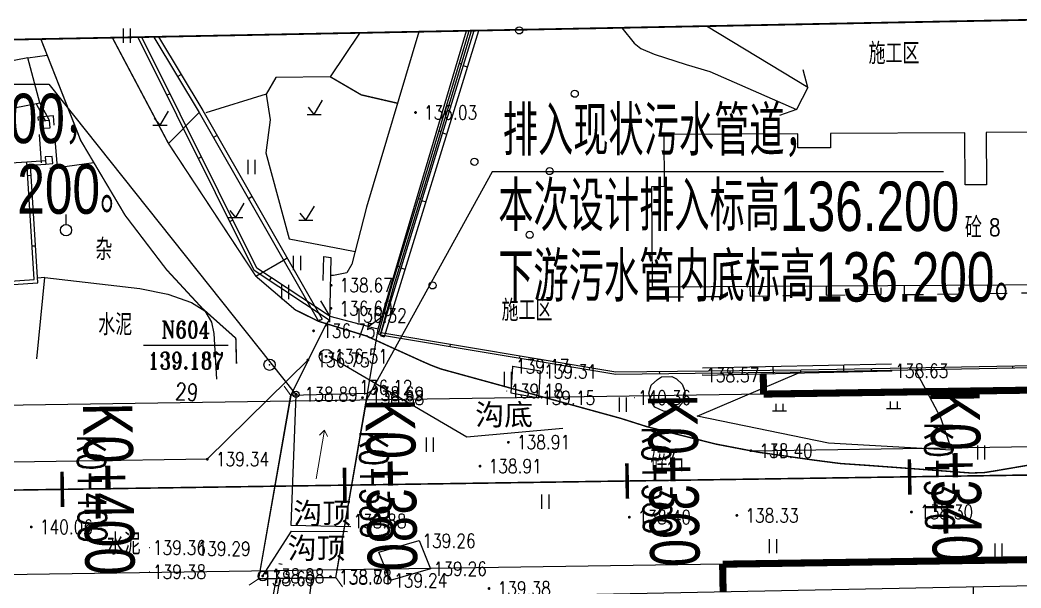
# Model space of a CAD drawing. Extents: x 529262 to 576451, y 2694391 to 2717535.
# Drawn here: x 564452.3 to 564523.2, y 2710007.3 to 2710047.5 of the extents above; entities that cross this region are included whole.
import ezdxf
from ezdxf.enums import TextEntityAlignment as Align
from ezdxf.xclip import XClip

# ---------------------------------------------------------------- set-up
doc = ezdxf.new("R2010")
doc.units = 0
doc.header["$XCLIPFRAME"] = 0
for name, pattern in [('ACAD_ISO12W100', [22, 12, -3, 0.5, -3, 0.5, -3]), ('X2', [10, 8, -2]), ('X5', [3, 2, -1])]:
    doc.linetypes.add(name, pattern=pattern)
doc.layers.add('ASSIST', color=7, linetype='Continuous', plot=False)
for name, color, linetype in [('DLSS', 4, 'Continuous'), ('DMTZ', 8, 'Continuous'), ('GCD', 8, 'Continuous'), ('GPSCOMMON', 7, 'Continuous'), ('JMD', 8, 'Continuous'), ('KZD', 8, 'Continuous'), ('PP-COM', 7, 'Continuous'), ('RD-中线', 40, 'Continuous'), ('RD-红线', 7, 'Continuous'), ('ZBTZ', 8, 'Continuous'), ('ZJ', 7, 'Continuous'), ('桩号标注', 7, 'Continuous'), ('污水管径标注_W10-', 202, 'Continuous'), ('纵断_分栏文字', 7, 'Continuous'), ('道路中线', 90, 'Continuous')]:
    doc.layers.add(name, color=color, linetype=linetype)
for name, color, linetype, lineweight in [('SXSS', 5, 'Continuous', 0), ('SZ-ZH-DIM', 7, 'Continuous', 0), ('控制界线1', 30, 'ACAD_ISO12W100', 35)]:
    doc.layers.add(name, color=color, linetype=linetype, lineweight=lineweight)
doc.styles.add('HZ', font='rs.shx', dxfattribs={"width": 0.8, "bigfont": 'hztxt.shx'})
doc.styles.add('romant', font='romant.shx', dxfattribs={"width": 0.8})
doc.styles.add('SEMDI', font='smsim.shx', dxfattribs={"width": 0.75, "bigfont": 'smfs.shx'})
doc.styles.add('SMEDI', font='smsim.shx', dxfattribs={"width": 0.75, "height": 3.5, "bigfont": 'smfs.shx'})
doc.styles.add('宋体', font='', dxfattribs={"width": 0.75})
doc.styles.get('宋体').set_extended_font_data('SimSun')
doc.linetypes.add('10421', pattern='A,2,[150,AAA.SHX,S=0.5,R=0,X=0,Y=0.5],1e-11', length=2)
doc.linetypes.add('10422', pattern='A,0.75,[150,AAA.SHX,S=0.5,R=0,X=0,Y=0.5],1.5,[177,AAA.SHX,S=1,R=0,X=0,Y=0.4],0.75', length=3)
doc.linetypes.add('1161', pattern='A,0,[149,AAA.SHX,S=0.15,R=0,X=0,Y=0],-1.6', length=1.6)

# ---------------------------------------------------------------- blocks, each defined once
blk = doc.blocks.new('A$C19FD0107')
at = {"layer": 'RD-中线', "color": 8, "linetype": 'Continuous'}
blk.add_lwpolyline([(-6145.953, 15629.525), (-6583.681, 15623.036, -0.057862), (-6611.221, 15625.821), (-6627.546, 15629.409, 0.058625), (-6655.452, 15632.188), (-7132.057, 15623.673)], format="xyb", dxfattribs=at)
at = {"layer": 'RD-红线', "color": 8, "linetype": 'Continuous', "flags": 128}
for points in [[(-6280.01, 15633.539), (-6588.425, 15628.967)], [(-6279.846, 15621.54), (-6589.703, 15616.946)]]:
    blk.add_lwpolyline(points, dxfattribs=at)
blk = doc.blocks.new('GC200')
at = {"linetype": 'Continuous', "const_width": 0.2, "flags": 128}
blk.add_lwpolyline([(-0.1, 0, 1), (0.1, 0, 1)], format="xyb", close=True, dxfattribs=at)
blk = doc.blocks.new('gc123')
at = {"color": 8}
for p, q in [((0, 0), (1.2, 2)), ((-1, 0), (1, 0)), ((0, 0), (-0.8, 1))]:
    blk.add_line(p, q, dxfattribs=at)
blk = doc.blocks.new('gc170')
at = {"color": 8, "linetype": 'Continuous'}
blk.add_circle((0, 0), 0.5, dxfattribs=at)
blk = doc.blocks.new('gc121')
at = {"color": 8}
for p, q in [((-0.5, -1), (-0.5, 1)), ((0.5, -1), (0.5, 1))]:
    blk.add_line(p, q, dxfattribs=at)
blk = doc.blocks.new('gc119')
at = {"color": 8}
for p, q in [((-1, 0), (1, 0)), ((-0.5, 1), (-0.5, 0)), ((0.5, 1), (0.5, 0))]:
    blk.add_line(p, q, dxfattribs=at)
blk = doc.blocks.new('gc125')
at = {"color": 8}
blk.add_line((0, 0.8), (0, 2.2), dxfattribs=at)
blk.add_circle((0, 0), 0.8, dxfattribs=at)
blk = doc.blocks.new('gc086')
at = {"color": 8}
for p, q in [((0, 0), (7, 0)), ((7, 0), (6.18, 0.57)), ((7, 0), (6.18, -0.57))]:
    blk.add_line(p, q, dxfattribs=at)
blk = doc.blocks.new('gc117')
at = {"color": 8}
blk.add_circle((0, 0), 0.8, dxfattribs=at)
blk.add_point((0, 0), dxfattribs=at)

msp = doc.modelspace()

# ---------------------------------------------------------------- linework, layer by layer
at = {"color": 8, "linetype": 'Continuous', "flags": 128}
for points in [[(564474.19, 2710023.672), (564483.938, 2710017.946), (564490.72, 2710018.581)], [(564471.822, 2710020.936), (564471.46, 2710011.696), (564475.722, 2710011.606)], [(564469.477, 2710008.126), (564471.518, 2710011.281), (564475.481, 2710011.26)]]:
    msp.add_lwpolyline(points, dxfattribs=at)
at = {"color": 8, "linetype": 'Continuous'}
msp.add_circle((564473.968, 2710023.662), 0.486, dxfattribs=at)
at = {"linetype": 'Continuous'}
for centre, radius in [((564471.84, 2710020.97), 0.223), ((564469.491, 2710008.101), 0.34)]:
    msp.add_circle(centre, radius, dxfattribs=at)
at = {"layer": 'ASSIST', "linetype": 'Continuous', "flags": 128}
msp.add_lwpolyline([(564471.468, 2710020.891), (564469.177, 2710007.906), (564474.668, 2710007.99), (564476.896, 2710021.035)], close=True, dxfattribs=at)
at = {"layer": 'ASSIST', "color": 8, "linetype": 'Continuous', "flags": 128}
msp.add_lwpolyline([(564471.468, 2710020.891), (564469.177, 2710007.906), (564474.668, 2710007.99), (564476.896, 2710021.035)], close=True, dxfattribs=at)
at = {"layer": 'DLSS', "linetype": 'Continuous'}
for p, q in [((564508.077, 2710042.704), (564507.749, 2710043.941)), ((564508.077, 2710042.704), (564507.284, 2710041.137)), ((564507.284, 2710041.137), (564506.08, 2710040.702)), ((564474.246, 2710026.484), (564473.601, 2710027.59)), ((564476.942, 2710025.769), (564474.246, 2710026.484)), ((564476.942, 2710025.769), (564477.988, 2710026.506))]:
    msp.add_line(p, q, dxfattribs=at)
at = {"layer": 'DLSS', "color": 8, "linetype": 'Continuous', "const_width": 0.1, "flags": 128}
for points in [[(564476.825, 2710025.097), (564473.427, 2710026.139), (564471.785, 2710026.948), (564468.999, 2710029.326), (564462.804, 2710038.737), (564458.842, 2710046.209)], [(564467.577, 2710024.936), (564465.209, 2710027.049), (564462.67, 2710029.796), (564459.741, 2710033.639), (564456.593, 2710038.942), (564453.777, 2710046.11)]]:
    msp.add_lwpolyline(points, dxfattribs=at)
at = {"layer": 'DLSS', "color": 8, "linetype": 'X2', "const_width": 0.1, "elevation": 139.096, "flags": 128}
msp.add_lwpolyline([(564467.577, 2710024.936), (564467.625, 2710023.145)], dxfattribs=at)
at = {"layer": 'DLSS', "linetype": 'X2', "const_width": 0.1, "elevation": 139.065, "flags": 128}
msp.add_lwpolyline([(564476.825, 2710025.097), (564480.687, 2710023.339), (564481.408, 2710023.023), (564482.088, 2710022.765), (564494.834, 2710019.263), (564496.675, 2710018.679), (564501.536, 2710017.449), (564504.582, 2710016.864), (564508.49, 2710016.311), (564510.398, 2710016.065), (564512.175, 2710015.946), (564519.632, 2710015.396), (564520.584, 2710015.428), (564521.329, 2710015.546), (564525.105, 2710016.191), (564530.472, 2710017.065), (564531.33, 2710017.159), (564532.553, 2710017.22), (564550.347, 2710017.111), (564575.297, 2710016.133), (564576.502, 2710016.19), (564577.424, 2710016.367), (564585.281, 2710018.762), (564587.045, 2710019.061), (564588.148, 2710019.028), (564588.97, 2710018.903), (564589.632, 2710018.78), (564595.77, 2710016.929), (564596.916, 2710016.73), (564597.967, 2710016.675), (564614.998, 2710015.203)], dxfattribs=at)
at = {"layer": 'DLSS', "linetype": 'Continuous'}
msp.add_point((564473.536, 2710026.208, 139.904), dxfattribs=at)
msp.add_point((564473.536, 2710026.208, 139.904), dxfattribs=at)
at = {"layer": 'DMTZ', "linetype": '10422', "flags": 128}
for points, elevation in [([(564494.907, 2710046.913), (564495.77, 2710045.835), (564495.77, 2710045.835), (564495.77, 2710045.835), (564496.257, 2710045.459), (564497.195, 2710045.058), (564499.473, 2710044.313), (564501.14, 2710043.822), (564507.284, 2710041.137)], 137.558), ([(564480.524, 2710046.632), (564476.83, 2710034.221)], -0.055), ([(564476.942, 2710025.769), (564477.65, 2710025.598), (564483.917, 2710046.699)], 137.698), ([(564476.83, 2710034.221), (564475.8, 2710030.186), (564475.437, 2710029.562), (564474.503, 2710029.384), (564474.279, 2710029.389), (564474.279, 2710029.389)], -0.055), ([(564453.483, 2710023.47), (564454.05, 2710029.229)], 138.889), ([(564472.083, 2710002.568), (564472.816, 2710006.73), (564472.957, 2710007.832)], 139.722)]:
    msp.add_lwpolyline(points, dxfattribs=dict(at, elevation=elevation))
for points in [[(564508.077, 2710042.704), (564508.077, 2710042.704), (564508.077, 2710042.704), (564500.903, 2710047.03)], [(564476.326, 2710046.55), (564474.264, 2710043.452), (564470.407, 2710043.401), (564469.721, 2710042.215), (564470.009, 2710040.392), (564469.694, 2710038.069), (564471.346, 2710031.984), (564475.188, 2710031.237), (564476.026, 2710031.074)], [(564473.768, 2710029.023), (564473.798, 2710030.719), (564474.307, 2710030.663), (564474.206, 2710026.07)], [(564470.688, 2710007.902), (564470.627, 2710007.532), (564470.483, 2710006.665), (564469.998, 2710004.001), (564469.737, 2710002.568)]]:
    msp.add_lwpolyline(points, dxfattribs=at)
at = {"layer": 'DMTZ', "linetype": '10421', "flags": 128}
for points in [[(564474.206, 2710026.25), (564473.942, 2710025.905), (564471.475, 2710020.906)], [(564476.911, 2710021.028), (564477.657, 2710025.595)]]:
    msp.add_lwpolyline(points, dxfattribs=at)
at = {"layer": 'DMTZ', "linetype": '10422', "elevation": 139.536, "flags": 128}
msp.add_lwpolyline([(564499.364, 2710020.787), (564499.188, 2710020.341), (564498.941, 2710020.071), (564498.624, 2710019.918), (564498.306, 2710019.741), (564497.859, 2710019.764), (564497.247, 2710020.059), (564496.988, 2710020.459), (564496.823, 2710021.059), (564496.988, 2710021.612), (564497.423, 2710022.024), (564497.706, 2710022.2), (564498.437, 2710022.227), (564498.777, 2710022.071), (564499.188, 2710021.682), (564499.377, 2710021.224)], close=True, dxfattribs=at)
at = {"layer": 'GPSCOMMON', "const_width": 0.5}
for points in [[(564504.946, 2710020.983), (564504.914, 2710022.427)], [(564552.937, 2710021.695), (564504.946, 2710020.983)], [(564553.166, 2710009.697), (564502.04, 2710008.939)], [(564502.04, 2710008.939), (564502.079, 2710006.968)]]:
    msp.add_lwpolyline(points, dxfattribs=at)
at = {"layer": 'JMD', "linetype": 'Continuous'}
for p, q in [((564483.545, 2710044.35), (564483.402, 2710044.394)), ((564483.675, 2710044.251, 139.065), (564483.962, 2710044.163, 139.065)), ((564463.441, 2710043.467), (564463.699, 2710043.622)), ((564462.919, 2710042.256, 138.85), (564462.695, 2710042.144, 138.85)), ((564453.971, 2710041.106, 138.376), (564453.752, 2710040.986, 138.376)), ((564465.975, 2710039.157), (564466.236, 2710039.306)), ((564482.109, 2710039.561), (564481.965, 2710039.604)), ((564482.204, 2710039.472, 139.065), (564482.49, 2710039.384, 139.065)), ((564465.149, 2710037.781, 138.85), (564464.925, 2710037.669, 138.85)), ((564453.078, 2710036.454, 138.17), (564452.829, 2710036.439, 138.17)), ((564468.459, 2710034.818), (564468.719, 2710034.967)), ((564480.659, 2710034.776), (564480.516, 2710034.82)), ((564480.733, 2710034.694, 139.065), (564481.019, 2710034.605, 139.065)), ((564467.379, 2710033.305, 138.85), (564467.155, 2710033.194, 138.85)), ((564453.389, 2710031.464, 138.17), (564453.14, 2710031.449, 138.17)), ((564470.943, 2710030.478), (564471.203, 2710030.627)), ((564479.192, 2710029.996), (564479.048, 2710030.04)), ((564479.261, 2710029.915, 139.065), (564479.548, 2710029.827, 139.065)), ((564470.076, 2710029.243, 138.85), (564469.938, 2710029.035, 138.85)), ((564473.427, 2710026.139), (564473.687, 2710026.288)), ((564477.818, 2710025.189), (564477.673, 2710025.229)), ((564477.79, 2710025.136), (564478.077, 2710025.048)), ((564477.818, 2710025.189), (564477.842, 2710025.337)), ((564482.749, 2710024.365), (564482.774, 2710024.513)), ((564487.681, 2710023.541), (564487.706, 2710023.689)), ((564492.613, 2710022.717), (564492.637, 2710022.865)), ((564505.635, 2710022.443), (564505.624, 2710022.943)), ((564505.635, 2710022.443), (564505.624, 2710022.943)), ((564510.634, 2710022.555), (564510.622, 2710023.054)), ((564510.634, 2710022.555), (564510.622, 2710023.054)), ((564517.584, 2710022.738), (564517.581, 2710022.888)), ((564522.583, 2710022.83), (564522.581, 2710022.98)), ((564497.587, 2710022.441), (564497.585, 2710022.591)), ((564502.586, 2710022.498), (564502.585, 2710022.647)), ((564507.586, 2710022.554), (564507.584, 2710022.704)), ((564512.585, 2710022.646), (564512.582, 2710022.796)), ((564470.858, 2710008.926, 139.644), (564470.612, 2710008.967, 139.644)), ((564519.77, 2710007.319), (564519.78, 2710006.819))]:
    msp.add_line(p, q, dxfattribs=at)
at = {"layer": 'JMD', "linetype": 'Continuous', "flags": 128}
for points, elevation in [([(564474.178, 2710026.229), (564468.879, 2710029.736), (564460.652, 2710046.244)], 138.85), ([(564474.246, 2710026.484), (564469.073, 2710029.907), (564460.929, 2710046.25)], 138.85), ([(564484.431, 2710046.709), (564477.79, 2710025.136)], 139.065), ([(564484.747, 2710046.715), (564478.077, 2710025.048)], 139.065), ([(564454.112, 2710040.332), (564453.438, 2710041.557)], 138.376), ([(564454.385, 2710040.355), (564453.696, 2710041.607)], 138.376), ([(564446.166, 2710028.605), (564453.287, 2710029.088), (564452.768, 2710037.422), (564454.094, 2710037.517)], 138.17), ([(564446.183, 2710028.356), (564453.552, 2710028.855), (564453.033, 2710037.19), (564454.113, 2710037.268)], 138.17), ([(564469.483, 2710002.568), (564470.229, 2710006.662), (564470.421, 2710007.82)], 139.644)]:
    msp.add_lwpolyline(points, dxfattribs=dict(at, elevation=elevation))
for points in [[(564461.766, 2710046.266), (564464.97, 2710040.914), (564473.427, 2710026.139)], [(564462.112, 2710046.273), (564465.229, 2710041.066), (564473.687, 2710026.288)], [(564477.818, 2710025.189), (564494.476, 2710022.406), (564507.599, 2710022.554), (564526.515, 2710022.902), (564550.689, 2710023.221), (564570.622, 2710023.486), (564589.666, 2710023.71), (564601.201, 2710023.875)], [(564477.842, 2710025.337), (564494.487, 2710022.556), (564507.596, 2710022.704), (564526.512, 2710023.052), (564550.687, 2710023.371), (564570.62, 2710023.636), (564589.664, 2710023.86), (564601.154, 2710024.024)], [(564500.625, 2710022.832), (564514.01, 2710023.13)], [(564500.625, 2710022.832), (564514.01, 2710023.13)], [(564500.636, 2710022.332), (564514.021, 2710022.63)], [(564500.636, 2710022.332), (564514.021, 2710022.63)], [(564476.902, 2710021.002), (564474.642, 2710008.005), (564469.201, 2710007.913), (564471.461, 2710020.91)], [(564476.902, 2710021.002), (564474.642, 2710008.005), (564469.201, 2710007.913), (564471.461, 2710020.91)], [(564829.709, 2710013.472), (564472.921, 2710006.389)]]:
    msp.add_lwpolyline(points, dxfattribs=at)
at = {"layer": 'JMD', "linetype": 'Continuous'}
for points in [[(564477.673, 2710025.229), (564478.653, 2710028.751), (564481.106, 2710036.742), (564484.094, 2710046.702)], [(564477.818, 2710025.189), (564478.797, 2710028.709), (564481.25, 2710036.698), (564484.252, 2710046.705)]]:
    msp.add_lwpolyline(points, dxfattribs=at)
at = {"layer": 'JMD', "linetype": 'Continuous', "flags": 128}
for points in [[(564452.861, 2710044.793), (564446.525, 2710043.571), (564447.147, 2710040.344), (564453.696, 2710041.607)], [(564454.385, 2710040.353), (564453.876, 2710040.314), (564453.916, 2710039.805), (564454.424, 2710039.845)], [(564497.889, 2710039.36), (564497.909, 2710035.684), (564497.006, 2710035.668), (564497.059, 2710028.575), (564542.937, 2710028.843), (564542.902, 2710035.95), (564542.004, 2710035.956), (564541.976, 2710039.63), (564532.511, 2710039.571), (564532.517, 2710038.571), (564530.194, 2710038.561), (564530.188, 2710039.561), (564520.707, 2710039.501), (564520.732, 2710035.801), (564519.21, 2710035.794), (564519.185, 2710039.494), (564509.672, 2710039.43), (564509.678, 2710038.43), (564507.365, 2710038.423), (564507.359, 2710039.423)], [(564454.582, 2710037.814), (564454.074, 2710037.774), (564454.113, 2710037.266), (564454.622, 2710037.305)], [(564452.769, 2710037.398), (564445.588, 2710036.951), (564446.165, 2710028.605), (564453.287, 2710029.088)], [(564489.019, 2710020.719), (564489.139, 2710022.597), (564487.165, 2710022.949), (564487.045, 2710021.071)], [(564480.553, 2710010.628), (564481.35, 2710008.609), (564478.494, 2710007.781), (564477.696, 2710009.8)]]:
    msp.add_lwpolyline(points, close=True, dxfattribs=at)
at = {"layer": 'JMD', "linetype": 'X5', "elevation": 138.285, "flags": 128}
msp.add_lwpolyline([(564454.944, 2710037.029), (564454.661, 2710040.677), (564453.554, 2710040.591), (564453.837, 2710036.943)], close=True, dxfattribs=at)
at = {"layer": 'JMD', "linetype": 'X5', "flags": 128}
for points in [[(564497.987, 2710028.58), (564497.993, 2710027.864), (564502.351, 2710027.903), (564502.345, 2710028.606)], [(564503.979, 2710028.615), (564503.985, 2710027.926), (564507.888, 2710027.975), (564507.882, 2710028.638)]]:
    msp.add_lwpolyline(points, dxfattribs=at)
for points, elevation in [([(564509.363, 2710028.647), (564509.369, 2710028), (564513.272, 2710028.049), (564513.267, 2710028.67)], -526.407), ([(564514.897, 2710028.679), (564514.903, 2710028.03), (564518.806, 2710028.079), (564518.8, 2710028.702)], -526.425), ([(564520.792, 2710028.714), (564520.797, 2710028.114), (564524.7, 2710028.163), (564524.695, 2710028.736)], -526.437)]:
    msp.add_lwpolyline(points, dxfattribs=dict(at, elevation=elevation))
at = {"layer": 'KZD', "linetype": 'Continuous'}
msp.add_line((564461.038, 2710024.441), (564467.038, 2710024.441), dxfattribs=at)
at = {"layer": 'SXSS', "color": 8, "linetype": 'Continuous'}
for p, q in [((564471.468, 2710020.891), (564471.009, 2710021.546)), ((564476.896, 2710021.035), (564477.549, 2710021.497)), ((564471.468, 2710020.891), (564476.896, 2710021.035)), ((564469.177, 2710007.906), (564474.668, 2710007.99)), ((564474.668, 2710007.99), (564475.13, 2710007.337)), ((564469.177, 2710007.906), (564468.522, 2710007.447))]:
    msp.add_line(p, q, dxfattribs=at)
at = {"layer": 'SXSS', "color": 8, "linetype": 'X5'}
for p, q in [((564471.468, 2710020.891), (564469.177, 2710007.906)), ((564474.668, 2710007.99), (564476.896, 2710021.035))]:
    msp.add_line(p, q, dxfattribs=at)
at = {"layer": 'SZ-ZH-DIM', "color": 0, "const_width": 0.25, "elevation": 140}
for points in [[(564515.3, 2710013.869), (564515.263, 2710016.369)], [(564475.304, 2710013.276), (564475.267, 2710015.776)], [(564495.302, 2710013.573), (564495.265, 2710016.072)], [(564455.306, 2710012.98), (564455.269, 2710015.48)]]:
    msp.add_lwpolyline(points, dxfattribs=at)
at = {"layer": 'ZBTZ', "linetype": '1161', "flags": 128}
for points, elevation in [([(564452.861, 2710044.793), (564454.217, 2710044.99)], 138.239), ([(564454.944, 2710037.029), (564457.515, 2710037.388)], 138.285), ([(564454.05, 2710029.229), (564453.53, 2710029.197)], 138.868), ([(564454.05, 2710029.229), (564460.774, 2710028.453), (564462.773, 2710028.06), (564464.43, 2710027.464), (564465.393, 2710026.885), (564465.864, 2710026.069), (564466.016, 2710025.272), (564466.218, 2710022.037)], 138.889)]:
    msp.add_lwpolyline(points, dxfattribs=dict(at, elevation=elevation))
at = {"layer": 'ZBTZ', "linetype": 'Continuous', "const_width": 0.1, "flags": 128}
msp.add_lwpolyline([(564474.264, 2710043.452), (564476.456, 2710042.172), (564478.448, 2710041.712), (564479.02, 2710041.58)], dxfattribs=at)
at = {"layer": 'ZBTZ', "linetype": '1161', "flags": 128}
for points in [[(564469.721, 2710042.215), (564465.45, 2710040.911)], [(564464.97, 2710040.914), (564462.804, 2710038.737)], [(564468.999, 2710029.326), (564470.943, 2710030.478)]]:
    msp.add_lwpolyline(points, dxfattribs=at)
at = {"layer": 'ZBTZ', "linetype": '1161'}
msp.add_lwpolyline([(564515.684, 2710022.703), (564516.275, 2710021.591), (564517.48, 2710019.322), (564518.246, 2710017.018), (564509.538, 2710017.515), (564500.233, 2710019.427), (564507.599, 2710022.554)], dxfattribs=at)
at = {"layer": '控制界线1', "color": 252, "linetype": 'Continuous', "flags": 128}
for points in [[(564755.82, 2710052.009), (564381.075, 2710044.69), (564375.334, 2709980.803), (564584.871, 2709984.176), (564781.181, 2709987.275)], [(564755.82, 2710052.009), (564381.075, 2710044.69), (564375.334, 2709980.803), (564584.871, 2709984.176), (564781.181, 2709987.275)], [(564755.82, 2710052.009), (564381.075, 2710044.69), (564375.334, 2709980.803), (564584.871, 2709984.176), (564781.181, 2709987.275)], [(564696.282, 2710050.846), (564381.075, 2710044.69), (564375.334, 2709980.803), (564584.871, 2709984.176), (564701.191, 2709986.012)], [(564696.282, 2710050.846), (564381.075, 2710044.69), (564375.334, 2709980.803), (564584.871, 2709984.176), (564701.191, 2709986.012)], [(564696.282, 2710050.846), (564381.075, 2710044.69), (564375.334, 2709980.803), (564584.871, 2709984.176), (564701.191, 2709986.012)]]:
    msp.add_lwpolyline(points, dxfattribs=at)
at = {"layer": '桩号标注', "const_width": 0.25}
for points in [[(564515.3, 2710013.869), (564515.263, 2710016.369)], [(564475.304, 2710013.276), (564475.267, 2710015.776)], [(564495.302, 2710013.573), (564495.265, 2710016.072)], [(564455.306, 2710012.98), (564455.269, 2710015.48)]]:
    msp.add_lwpolyline(points, dxfattribs=at)
at = {"layer": '污水管径标注_W10-'}
for points in [[(564394.949, 2710030.674), (564405.894, 2710015.514), (564427.194, 2710015.83), (564435.581, 2710015.955), (564447.192, 2710016.127), (564465.578, 2710016.399), (564472.709, 2710023.406)], [(564504.036, 2710016.969), (564524.034, 2710017.266), (564544.031, 2710017.562), (564564.029, 2710017.859), (564584.027, 2710018.155), (564604.025, 2710018.452), (564624.023, 2710018.748), (564644.02, 2710019.044), (564664.018, 2710019.341), (564684.016, 2710019.637), (564704.014, 2710019.934), (564724.012, 2710020.23), (564744.009, 2710020.527), (564764.007, 2710020.854), (564784.004, 2710021.181), (564804.002, 2710021.45), (564824, 2710021.718)]]:
    msp.add_lwpolyline(points, dxfattribs=at)
at = {"layer": '纵断_分栏文字', "color": 3}
for points in [[(564422.4, 2710042.931), (564454.343, 2710042.931), (564471.797, 2710020.97)], [(564517.67, 2710036.712), (564485.726, 2710036.712), (564476.826, 2710020.566)]]:
    msp.add_lwpolyline(points, dxfattribs=at)
at = {"layer": '道路中线'}
msp.add_lwpolyline([(564377.047, 2710013.07), (564855.244, 2710020.159)], dxfattribs=at)

# ---------------------------------------------------------------- block references
at = {"layer": 'GCD', "linetype": 'Continuous'}
ref = msp.add_blockref('GC200', (564480.299, 2710040.923, 136.03), dxfattribs=dict(at, xscale=0.5, yscale=0.5, zscale=0.5))
ref.add_attrib('height', '136.03', dxfattribs={"linetype": 'Continuous', "height": 1, "style": 'HZ', "width": 0.8}).set_placement((564480.899, 2710040.923, 136.03), align=Align.MIDDLE_LEFT)
ref = msp.add_blockref('GC200', (564474.325, 2710028.69, 138.666), dxfattribs=dict(at, xscale=0.5, yscale=0.5, zscale=0.5))
ref.add_attrib('height', '138.67', dxfattribs={"linetype": 'Continuous', "height": 1, "style": 'HZ', "width": 0.8}).set_placement((564474.925, 2710028.69, 138.666), align=Align.MIDDLE_LEFT)
ref = msp.add_blockref('GC200', (564474.31, 2710027.056, 136.601), dxfattribs=dict(at, xscale=0.5, yscale=0.5, zscale=0.5))
ref.add_attrib('height', '136.60', dxfattribs={"linetype": 'Continuous', "height": 1, "style": 'HZ', "width": 0.8}).set_placement((564474.91, 2710027.056, 136.601), align=Align.MIDDLE_LEFT)
ref = msp.add_blockref('GC200', (564475.308, 2710026.556, 136.318), dxfattribs=dict(at, xscale=0.5, yscale=0.5, zscale=0.5))
ref.add_attrib('height', '136.32', dxfattribs={"linetype": 'Continuous', "height": 1, "style": 'HZ', "width": 0.8}).set_placement((564475.908, 2710026.556, 136.318), align=Align.MIDDLE_LEFT)
ref = msp.add_blockref('GC200', (564473.081, 2710025.461, 136.752), dxfattribs=dict(at, xscale=0.5, yscale=0.5, zscale=0.5))
ref.add_attrib('height', '136.75', dxfattribs={"linetype": 'Continuous', "height": 1, "style": 'HZ', "width": 0.8}).set_placement((564473.681, 2710025.461, 136.752), align=Align.MIDDLE_LEFT)
ref = msp.add_blockref('GC200', (564472.678, 2710023.397, 136.75), dxfattribs=dict(at, xscale=0.5, yscale=0.5, zscale=0.5))
ref.add_attrib('height', '136.75', dxfattribs={"linetype": 'Continuous', "height": 1, "style": 'HZ', "width": 0.8}).set_placement((564473.278, 2710023.397, 136.75), align=Align.MIDDLE_LEFT)
ref = msp.add_blockref('GC200', (564473.967, 2710023.658, 136.508), dxfattribs=dict(at, xscale=0.5, yscale=0.5, zscale=0.5))
ref.add_attrib('height', '136.51', dxfattribs={"linetype": 'Continuous', "height": 1, "style": 'HZ', "width": 0.8}).set_placement((564474.567, 2710023.658, 136.508), align=Align.MIDDLE_LEFT)
ref = msp.add_blockref('GC200', (564487.171, 2710022.949, 139.169), dxfattribs=dict(at, xscale=0.1999999999534339, yscale=0.1999999999534339, zscale=0.1999999999534339))
ref.add_attrib('height', '139.17', dxfattribs={"linetype": 'Continuous', "height": 1, "style": 'HZ', "width": 0.8}).set_placement((564487.411, 2710022.949, 139.169), align=Align.MIDDLE_LEFT)
ref = msp.add_blockref('GC200', (564487.171, 2710022.949, 139.169), dxfattribs=dict(at, xscale=0.1999999999534339, yscale=0.1999999999534339, zscale=0.1999999999534339))
ref.add_attrib('height', '139.17', dxfattribs={"linetype": 'Continuous', "height": 1, "style": 'HZ', "width": 0.8}).set_placement((564487.411, 2710022.949, 139.169), align=Align.MIDDLE_LEFT)
ref = msp.add_blockref('GC200', (564489.157, 2710022.579, 139.309), dxfattribs=dict(at, xscale=0.1999999999534339, yscale=0.1999999999534339, zscale=0.1999999999534339))
ref.add_attrib('height', '139.31', dxfattribs={"linetype": 'Continuous', "height": 1, "style": 'HZ', "width": 0.8}).set_placement((564489.397, 2710022.579, 139.309), align=Align.MIDDLE_LEFT)
ref = msp.add_blockref('GC200', (564489.157, 2710022.579, 139.309), dxfattribs=dict(at, xscale=0.1999999999534339, yscale=0.1999999999534339, zscale=0.1999999999534339))
ref.add_attrib('height', '139.31', dxfattribs={"linetype": 'Continuous', "height": 1, "style": 'HZ', "width": 0.8}).set_placement((564489.397, 2710022.579, 139.309), align=Align.MIDDLE_LEFT)
ref = msp.add_blockref('GC200', (564500.632, 2710022.335, 138.566), dxfattribs=dict(at, xscale=0.1999999999534339, yscale=0.1999999999534339, zscale=0.1999999999534339))
ref.add_attrib('height', '138.57', dxfattribs={"linetype": 'Continuous', "height": 1, "style": 'HZ', "width": 0.8}).set_placement((564500.872, 2710022.335, 138.566), align=Align.MIDDLE_LEFT)
ref = msp.add_blockref('GC200', (564500.632, 2710022.335, 138.566), dxfattribs=dict(at, xscale=0.1999999999534339, yscale=0.1999999999534339, zscale=0.1999999999534339))
ref.add_attrib('height', '138.57', dxfattribs={"linetype": 'Continuous', "height": 1, "style": 'HZ', "width": 0.8}).set_placement((564500.872, 2710022.335, 138.566), align=Align.MIDDLE_LEFT)
ref = msp.add_blockref('GC200', (564500.632, 2710022.335, 138.566), dxfattribs=dict(at, xscale=0.1999999999534339, yscale=0.1999999999534339, zscale=0.1999999999534339))
ref.add_attrib('height', '138.57', dxfattribs={"linetype": 'Continuous', "height": 1, "style": 'HZ', "width": 0.8}).set_placement((564500.872, 2710022.335, 138.566), align=Align.MIDDLE_LEFT)
ref = msp.add_blockref('GC200', (564500.632, 2710022.335, 138.566), dxfattribs=dict(at, xscale=0.1999999999534339, yscale=0.1999999999534339, zscale=0.1999999999534339))
ref.add_attrib('height', '138.57', dxfattribs={"linetype": 'Continuous', "height": 1, "style": 'HZ', "width": 0.8}).set_placement((564500.872, 2710022.335, 138.566), align=Align.MIDDLE_LEFT)
ref = msp.add_blockref('GC200', (564514.017, 2710022.633, 138.63), dxfattribs=dict(at, xscale=0.1999999999534339, yscale=0.1999999999534339, zscale=0.1999999999534339))
ref.add_attrib('height', '138.63', dxfattribs={"linetype": 'Continuous', "height": 1, "style": 'HZ', "width": 0.8}).set_placement((564514.257, 2710022.633, 138.63), align=Align.MIDDLE_LEFT)
ref = msp.add_blockref('GC200', (564514.017, 2710022.633, 138.63), dxfattribs=dict(at, xscale=0.1999999999534339, yscale=0.1999999999534339, zscale=0.1999999999534339))
ref.add_attrib('height', '138.63', dxfattribs={"linetype": 'Continuous', "height": 1, "style": 'HZ', "width": 0.8}).set_placement((564514.257, 2710022.633, 138.63), align=Align.MIDDLE_LEFT)
ref = msp.add_blockref('GC200', (564471.847, 2710020.97, 138.887), dxfattribs=dict(at, xscale=0.5, yscale=0.5, zscale=0.5))
ref.add_attrib('height', '138.89', dxfattribs={"linetype": 'Continuous', "height": 1, "style": 'HZ', "width": 0.8}).set_placement((564472.447, 2710020.97, 138.887), align=Align.MIDDLE_LEFT)
ref = msp.add_blockref('GC200', (564476.072, 2710021.464, 136.118), dxfattribs=dict(at, xscale=0.1999999999534339, yscale=0.1999999999534339, zscale=0.1999999999534339))
ref.add_attrib('height', '136.12', dxfattribs={"linetype": 'Continuous', "height": 1, "style": 'HZ', "width": 0.8}).set_placement((564476.312, 2710021.464, 136.118), align=Align.MIDDLE_LEFT)
ref = msp.add_blockref('GC200', (564476.072, 2710021.464, 136.118), dxfattribs=dict(at, xscale=0.1999999999534339, yscale=0.1999999999534339, zscale=0.1999999999534339))
ref.add_attrib('height', '136.12', dxfattribs={"linetype": 'Continuous', "height": 1, "style": 'HZ', "width": 0.8}).set_placement((564476.312, 2710021.464, 136.118), align=Align.MIDDLE_LEFT)
ref = msp.add_blockref('GC200', (564476.898, 2710021.005, 138.689), dxfattribs=dict(at, xscale=0.1999999999534339, yscale=0.1999999999534339, zscale=0.1999999999534339))
ref.add_attrib('height', '138.69', dxfattribs={"linetype": 'Continuous', "height": 1, "style": 'HZ', "width": 0.8}).set_placement((564477.138, 2710021.005, 138.689), align=Align.MIDDLE_LEFT)
ref = msp.add_blockref('GC200', (564476.898, 2710021.005, 138.689), dxfattribs=dict(at, xscale=0.1999999999534339, yscale=0.1999999999534339, zscale=0.1999999999534339))
ref.add_attrib('height', '138.69', dxfattribs={"linetype": 'Continuous', "height": 1, "style": 'HZ', "width": 0.8}).set_placement((564477.138, 2710021.005, 138.689), align=Align.MIDDLE_LEFT)
ref = msp.add_blockref('GC200', (564476.898, 2710021.005, 138.689), dxfattribs=dict(at, xscale=0.1999999999534339, yscale=0.1999999999534339, zscale=0.1999999999534339))
ref.add_attrib('height', '138.69', dxfattribs={"linetype": 'Continuous', "height": 1, "style": 'HZ', "width": 0.8}).set_placement((564477.138, 2710021.005, 138.689), align=Align.MIDDLE_LEFT)
ref = msp.add_blockref('GC200', (564476.898, 2710021.005, 138.689), dxfattribs=dict(at, xscale=0.1999999999534339, yscale=0.1999999999534339, zscale=0.1999999999534339))
ref.add_attrib('height', '138.69', dxfattribs={"linetype": 'Continuous', "height": 1, "style": 'HZ', "width": 0.8}).set_placement((564477.138, 2710021.005, 138.689), align=Align.MIDDLE_LEFT)
ref = msp.add_blockref('GC200', (564486.761, 2710021.199, 139.177), dxfattribs=dict(at, xscale=0.1999999999534339, yscale=0.1999999999534339, zscale=0.1999999999534339))
ref.add_attrib('height', '139.18', dxfattribs={"linetype": 'Continuous', "height": 1, "style": 'HZ', "width": 0.8}).set_placement((564487.001, 2710021.199, 139.177), align=Align.MIDDLE_LEFT)
ref = msp.add_blockref('GC200', (564486.761, 2710021.199, 139.177), dxfattribs=dict(at, xscale=0.1999999999534339, yscale=0.1999999999534339, zscale=0.1999999999534339))
ref.add_attrib('height', '139.18', dxfattribs={"linetype": 'Continuous', "height": 1, "style": 'HZ', "width": 0.8}).set_placement((564487.001, 2710021.199, 139.177), align=Align.MIDDLE_LEFT)
ref = msp.add_blockref('GC200', (564476.544, 2710020.726, 138.879), dxfattribs=dict(at, xscale=0.5, yscale=0.5, zscale=0.5))
ref.add_attrib('height', '138.88', dxfattribs={"linetype": 'Continuous', "height": 1, "style": 'HZ', "width": 0.8}).set_placement((564477.144, 2710020.726, 138.879), align=Align.MIDDLE_LEFT)
ref = msp.add_blockref('GC200', (564489.013, 2710020.72, 139.153), dxfattribs=dict(at, xscale=0.1999999999534339, yscale=0.1999999999534339, zscale=0.1999999999534339))
ref.add_attrib('height', '139.15', dxfattribs={"linetype": 'Continuous', "height": 1, "style": 'HZ', "width": 0.8}).set_placement((564489.253, 2710020.72, 139.153), align=Align.MIDDLE_LEFT)
ref = msp.add_blockref('GC200', (564489.013, 2710020.72, 139.153), dxfattribs=dict(at, xscale=0.1999999999534339, yscale=0.1999999999534339, zscale=0.1999999999534339))
ref.add_attrib('height', '139.15', dxfattribs={"linetype": 'Continuous', "height": 1, "style": 'HZ', "width": 0.8}).set_placement((564489.253, 2710020.72, 139.153), align=Align.MIDDLE_LEFT)
ref = msp.add_blockref('GC200', (564495.798, 2710020.728, 140.355), dxfattribs=dict(at, xscale=0.1999999999534339, yscale=0.1999999999534339, zscale=0.1999999999534339))
ref.add_attrib('height', '140.36', dxfattribs={"linetype": 'Continuous', "height": 1, "style": 'HZ', "width": 0.8}).set_placement((564496.038, 2710020.728, 140.355), align=Align.MIDDLE_LEFT)
ref = msp.add_blockref('GC200', (564495.798, 2710020.728, 140.355), dxfattribs=dict(at, xscale=0.1999999999534339, yscale=0.1999999999534339, zscale=0.1999999999534339))
ref.add_attrib('height', '140.36', dxfattribs={"linetype": 'Continuous', "height": 1, "style": 'HZ', "width": 0.8}).set_placement((564496.038, 2710020.728, 140.355), align=Align.MIDDLE_LEFT)
ref = msp.add_blockref('GC200', (564486.874, 2710017.572, 138.911), dxfattribs=dict(at, xscale=0.5, yscale=0.5, zscale=0.5))
ref.add_attrib('height', '138.91', dxfattribs={"linetype": 'Continuous', "height": 1, "style": 'HZ', "width": 0.8}).set_placement((564487.474, 2710017.572, 138.911), align=Align.MIDDLE_LEFT)
ref = msp.add_blockref('GC200', (564504.046, 2710016.971, 138.401), dxfattribs=dict(at, xscale=0.5, yscale=0.5, zscale=0.5))
ref.add_attrib('height', '138.40', dxfattribs={"linetype": 'Continuous', "height": 1, "style": 'HZ', "width": 0.8}).set_placement((564504.646, 2710016.971, 138.401), align=Align.MIDDLE_LEFT)
ref = msp.add_blockref('GC200', (564465.561, 2710016.371, 139.34), dxfattribs=dict(at, xscale=0.5, yscale=0.5, zscale=0.5))
ref.add_attrib('height', '139.34', dxfattribs={"linetype": 'Continuous', "height": 1, "style": 'HZ', "width": 0.8}).set_placement((564466.161, 2710016.371, 139.34), align=Align.MIDDLE_LEFT)
ref = msp.add_blockref('GC200', (564484.867, 2710015.881, 138.905), dxfattribs=dict(at, xscale=0.5, yscale=0.5, zscale=0.5))
ref.add_attrib('height', '138.91', dxfattribs={"linetype": 'Continuous', "height": 1, "style": 'HZ', "width": 0.8}).set_placement((564485.467, 2710015.881, 138.905), align=Align.MIDDLE_LEFT)
ref = msp.add_blockref('GC200', (564503.052, 2710012.392, 138.334), dxfattribs=dict(at, xscale=0.5, yscale=0.5, zscale=0.5))
ref.add_attrib('height', '138.33', dxfattribs={"linetype": 'Continuous', "height": 1, "style": 'HZ', "width": 0.8}).set_placement((564503.652, 2710012.392, 138.334), align=Align.MIDDLE_LEFT)
ref = msp.add_blockref('GC200', (564515.412, 2710012.633, 138.3), dxfattribs=dict(at, xscale=0.5, yscale=0.5, zscale=0.5))
ref.add_attrib('height', '138.30', dxfattribs={"linetype": 'Continuous', "height": 1, "style": 'HZ', "width": 0.8}).set_placement((564516.012, 2710012.633, 138.3), align=Align.MIDDLE_LEFT)
ref = msp.add_blockref('GC200', (564475.286, 2710011.986, 138.88), dxfattribs=dict(at, xscale=0.5, yscale=0.5, zscale=0.5))
ref.add_attrib('height', '138.88', dxfattribs={"linetype": 'Continuous', "height": 1, "style": 'HZ', "width": 0.8}).set_placement((564475.886, 2710011.986, 138.88), align=Align.MIDDLE_LEFT)
ref = msp.add_blockref('GC200', (564495.434, 2710012.267, 138.4), dxfattribs=dict(at, xscale=0.5, yscale=0.5, zscale=0.5))
ref.add_attrib('height', '138.40', dxfattribs={"linetype": 'Continuous', "height": 1, "style": 'HZ', "width": 0.8}).set_placement((564496.034, 2710012.267, 138.4), align=Align.MIDDLE_LEFT)
ref = msp.add_blockref('GC200', (564453.095, 2710011.573, 140.06), dxfattribs=dict(at, xscale=0.5, yscale=0.5, zscale=0.5))
ref.add_attrib('height', '140.06', dxfattribs={"linetype": 'Continuous', "height": 1, "style": 'HZ', "width": 0.8}).set_placement((564453.695, 2710011.573, 140.06), align=Align.MIDDLE_LEFT)
ref = msp.add_blockref('GC200', (564480.543, 2710010.599, 139.258), dxfattribs=dict(at, xscale=0.1999999999534339, yscale=0.1999999999534339, zscale=0.1999999999534339))
ref.add_attrib('height', '139.26', dxfattribs={"linetype": 'Continuous', "height": 1, "style": 'HZ', "width": 0.8}).set_placement((564480.783, 2710010.599, 139.258), align=Align.MIDDLE_LEFT)
ref = msp.add_blockref('GC200', (564480.543, 2710010.599, 139.258), dxfattribs=dict(at, xscale=0.1999999999534339, yscale=0.1999999999534339, zscale=0.1999999999534339))
ref.add_attrib('height', '139.26', dxfattribs={"linetype": 'Continuous', "height": 1, "style": 'HZ', "width": 0.8}).set_placement((564480.783, 2710010.599, 139.258), align=Align.MIDDLE_LEFT)
ref = msp.add_blockref('GC200', (564480.543, 2710010.599, 139.258), dxfattribs=dict(at, xscale=0.1999999999534339, yscale=0.1999999999534339, zscale=0.1999999999534339))
ref.add_attrib('height', '139.26', dxfattribs={"linetype": 'Continuous', "height": 1, "style": 'HZ', "width": 0.8}).set_placement((564480.783, 2710010.599, 139.258), align=Align.MIDDLE_LEFT)
ref = msp.add_blockref('GC200', (564480.543, 2710010.599, 139.258), dxfattribs=dict(at, xscale=0.1999999999534339, yscale=0.1999999999534339, zscale=0.1999999999534339))
ref.add_attrib('height', '139.26', dxfattribs={"linetype": 'Continuous', "height": 1, "style": 'HZ', "width": 0.8}).set_placement((564480.783, 2710010.599, 139.258), align=Align.MIDDLE_LEFT)
ref = msp.add_blockref('GC200', (564461.457, 2710010.11, 139.359), dxfattribs=dict(at, xscale=0.1999999999534339, yscale=0.1999999999534339, zscale=0.1999999999534339))
ref.add_attrib('height', '139.36', dxfattribs={"linetype": 'Continuous', "height": 1, "style": 'HZ', "width": 0.8}).set_placement((564461.697, 2710010.11, 139.359), align=Align.MIDDLE_LEFT)
ref = msp.add_blockref('GC200', (564461.457, 2710010.11, 139.359), dxfattribs=dict(at, xscale=0.1999999999534339, yscale=0.1999999999534339, zscale=0.1999999999534339))
ref.add_attrib('height', '139.36', dxfattribs={"linetype": 'Continuous', "height": 1, "style": 'HZ', "width": 0.8}).set_placement((564461.697, 2710010.11, 139.359), align=Align.MIDDLE_LEFT)
ref = msp.add_blockref('GC200', (564461.457, 2710010.11, 139.359), dxfattribs=dict(at, xscale=0.1999999999534339, yscale=0.1999999999534339, zscale=0.1999999999534339))
ref.add_attrib('height', '139.36', dxfattribs={"linetype": 'Continuous', "height": 1, "style": 'HZ', "width": 0.8}).set_placement((564461.697, 2710010.11, 139.359), align=Align.MIDDLE_LEFT)
ref = msp.add_blockref('GC200', (564461.457, 2710010.11, 139.359), dxfattribs=dict(at, xscale=0.1999999999534339, yscale=0.1999999999534339, zscale=0.1999999999534339))
ref.add_attrib('height', '139.36', dxfattribs={"linetype": 'Continuous', "height": 1, "style": 'HZ', "width": 0.8}).set_placement((564461.697, 2710010.11, 139.359), align=Align.MIDDLE_LEFT)
ref = msp.add_blockref('GC200', (564464.618, 2710010.034, 139.294), dxfattribs=dict(at, xscale=0.1999999999534339, yscale=0.1999999999534339, zscale=0.1999999999534339))
ref.add_attrib('height', '139.29', dxfattribs={"linetype": 'Continuous', "height": 1, "style": 'HZ', "width": 0.8}).set_placement((564464.858, 2710010.034, 139.294), align=Align.MIDDLE_LEFT)
ref = msp.add_blockref('GC200', (564464.618, 2710010.034, 139.294), dxfattribs=dict(at, xscale=0.1999999999534339, yscale=0.1999999999534339, zscale=0.1999999999534339))
ref.add_attrib('height', '139.29', dxfattribs={"linetype": 'Continuous', "height": 1, "style": 'HZ', "width": 0.8}).set_placement((564464.858, 2710010.034, 139.294), align=Align.MIDDLE_LEFT)
ref = msp.add_blockref('GC200', (564464.618, 2710010.034, 139.294), dxfattribs=dict(at, xscale=0.1999999999534339, yscale=0.1999999999534339, zscale=0.1999999999534339))
ref.add_attrib('height', '139.29', dxfattribs={"linetype": 'Continuous', "height": 1, "style": 'HZ', "width": 0.8}).set_placement((564464.858, 2710010.034, 139.294), align=Align.MIDDLE_LEFT)
ref = msp.add_blockref('GC200', (564464.618, 2710010.034, 139.294), dxfattribs=dict(at, xscale=0.1999999999534339, yscale=0.1999999999534339, zscale=0.1999999999534339))
ref.add_attrib('height', '139.29', dxfattribs={"linetype": 'Continuous', "height": 1, "style": 'HZ', "width": 0.8}).set_placement((564464.858, 2710010.034, 139.294), align=Align.MIDDLE_LEFT)
ref = msp.add_blockref('GC200', (564461.466, 2710008.4, 139.38), dxfattribs=dict(at, xscale=0.1999999999534339, yscale=0.1999999999534339, zscale=0.1999999999534339))
ref.add_attrib('height', '139.38', dxfattribs={"linetype": 'Continuous', "height": 1, "style": 'HZ', "width": 0.8}).set_placement((564461.706, 2710008.4, 139.38), align=Align.MIDDLE_LEFT)
ref = msp.add_blockref('GC200', (564461.466, 2710008.4, 139.38), dxfattribs=dict(at, xscale=0.1999999999534339, yscale=0.1999999999534339, zscale=0.1999999999534339))
ref.add_attrib('height', '139.38', dxfattribs={"linetype": 'Continuous', "height": 1, "style": 'HZ', "width": 0.8}).set_placement((564461.706, 2710008.4, 139.38), align=Align.MIDDLE_LEFT)
ref = msp.add_blockref('GC200', (564461.466, 2710008.4, 139.38), dxfattribs=dict(at, xscale=0.1999999999534339, yscale=0.1999999999534339, zscale=0.1999999999534339))
ref.add_attrib('height', '139.38', dxfattribs={"linetype": 'Continuous', "height": 1, "style": 'HZ', "width": 0.8}).set_placement((564461.706, 2710008.4, 139.38), align=Align.MIDDLE_LEFT)
ref = msp.add_blockref('GC200', (564461.466, 2710008.4, 139.38), dxfattribs=dict(at, xscale=0.1999999999534339, yscale=0.1999999999534339, zscale=0.1999999999534339))
ref.add_attrib('height', '139.38', dxfattribs={"linetype": 'Continuous', "height": 1, "style": 'HZ', "width": 0.8}).set_placement((564461.706, 2710008.4, 139.38), align=Align.MIDDLE_LEFT)
ref = msp.add_blockref('GC200', (564481.342, 2710008.615, 139.258), dxfattribs=dict(at, xscale=0.1999999999534339, yscale=0.1999999999534339, zscale=0.1999999999534339))
ref.add_attrib('height', '139.26', dxfattribs={"linetype": 'Continuous', "height": 1, "style": 'HZ', "width": 0.8}).set_placement((564481.582, 2710008.615, 139.258), align=Align.MIDDLE_LEFT)
ref = msp.add_blockref('GC200', (564481.342, 2710008.615, 139.258), dxfattribs=dict(at, xscale=0.1999999999534339, yscale=0.1999999999534339, zscale=0.1999999999534339))
ref.add_attrib('height', '139.26', dxfattribs={"linetype": 'Continuous', "height": 1, "style": 'HZ', "width": 0.8}).set_placement((564481.582, 2710008.615, 139.258), align=Align.MIDDLE_LEFT)
ref = msp.add_blockref('GC200', (564481.342, 2710008.615, 139.258), dxfattribs=dict(at, xscale=0.1999999999534339, yscale=0.1999999999534339, zscale=0.1999999999534339))
ref.add_attrib('height', '139.26', dxfattribs={"linetype": 'Continuous', "height": 1, "style": 'HZ', "width": 0.8}).set_placement((564481.582, 2710008.615, 139.258), align=Align.MIDDLE_LEFT)
ref = msp.add_blockref('GC200', (564481.342, 2710008.615, 139.258), dxfattribs=dict(at, xscale=0.1999999999534339, yscale=0.1999999999534339, zscale=0.1999999999534339))
ref.add_attrib('height', '139.26', dxfattribs={"linetype": 'Continuous', "height": 1, "style": 'HZ', "width": 0.8}).set_placement((564481.582, 2710008.615, 139.258), align=Align.MIDDLE_LEFT)
ref = msp.add_blockref('GC200', (564469.197, 2710007.916, 138.688), dxfattribs=dict(at, xscale=0.1999999999534339, yscale=0.1999999999534339, zscale=0.1999999999534339))
ref.add_attrib('height', '138.69', dxfattribs={"linetype": 'Continuous', "height": 1, "style": 'HZ', "width": 0.8}).set_placement((564469.437, 2710007.916, 138.688), align=Align.MIDDLE_LEFT)
ref = msp.add_blockref('GC200', (564469.197, 2710007.916, 138.688), dxfattribs=dict(at, xscale=0.1999999999534339, yscale=0.1999999999534339, zscale=0.1999999999534339))
ref.add_attrib('height', '138.69', dxfattribs={"linetype": 'Continuous', "height": 1, "style": 'HZ', "width": 0.8}).set_placement((564469.437, 2710007.916, 138.688), align=Align.MIDDLE_LEFT)
ref = msp.add_blockref('GC200', (564469.478, 2710008.105, 138.879), dxfattribs=dict(at, xscale=0.5, yscale=0.5, zscale=0.5))
ref.add_attrib('height', '138.88', dxfattribs={"linetype": 'Continuous', "height": 1, "style": 'HZ', "width": 0.8}).set_placement((564470.078, 2710008.105, 138.879), align=Align.MIDDLE_LEFT)
ref = msp.add_blockref('GC200', (564474.281, 2710008.048, 138.884), dxfattribs=dict(at, xscale=0.5, yscale=0.5, zscale=0.5))
ref.add_attrib('height', '138.88', dxfattribs={"linetype": 'Continuous', "height": 1, "style": 'HZ', "width": 0.8}).set_placement((564474.881, 2710008.048, 138.884), align=Align.MIDDLE_LEFT)
ref = msp.add_blockref('GC200', (564474.638, 2710008.008, 138.711), dxfattribs=dict(at, xscale=0.1999999999534339, yscale=0.1999999999534339, zscale=0.1999999999534339))
ref.add_attrib('height', '138.71', dxfattribs={"linetype": 'Continuous', "height": 1, "style": 'HZ', "width": 0.8}).set_placement((564474.878, 2710008.008, 138.711), align=Align.MIDDLE_LEFT)
ref = msp.add_blockref('GC200', (564474.638, 2710008.008, 138.711), dxfattribs=dict(at, xscale=0.1999999999534339, yscale=0.1999999999534339, zscale=0.1999999999534339))
ref.add_attrib('height', '138.71', dxfattribs={"linetype": 'Continuous', "height": 1, "style": 'HZ', "width": 0.8}).set_placement((564474.878, 2710008.008, 138.711), align=Align.MIDDLE_LEFT)
ref = msp.add_blockref('GC200', (564478.541, 2710007.788, 139.237), dxfattribs=dict(at, xscale=0.1999999999534339, yscale=0.1999999999534339, zscale=0.1999999999534339))
ref.add_attrib('height', '139.24', dxfattribs={"linetype": 'Continuous', "height": 1, "style": 'HZ', "width": 0.8}).set_placement((564478.781, 2710007.788, 139.237), align=Align.MIDDLE_LEFT)
ref = msp.add_blockref('GC200', (564478.541, 2710007.788, 139.237), dxfattribs=dict(at, xscale=0.1999999999534339, yscale=0.1999999999534339, zscale=0.1999999999534339))
ref.add_attrib('height', '139.24', dxfattribs={"linetype": 'Continuous', "height": 1, "style": 'HZ', "width": 0.8}).set_placement((564478.781, 2710007.788, 139.237), align=Align.MIDDLE_LEFT)
ref = msp.add_blockref('GC200', (564478.541, 2710007.788, 139.237), dxfattribs=dict(at, xscale=0.1999999999534339, yscale=0.1999999999534339, zscale=0.1999999999534339))
ref.add_attrib('height', '139.24', dxfattribs={"linetype": 'Continuous', "height": 1, "style": 'HZ', "width": 0.8}).set_placement((564478.781, 2710007.788, 139.237), align=Align.MIDDLE_LEFT)
ref = msp.add_blockref('GC200', (564478.541, 2710007.788, 139.237), dxfattribs=dict(at, xscale=0.1999999999534339, yscale=0.1999999999534339, zscale=0.1999999999534339))
ref.add_attrib('height', '139.24', dxfattribs={"linetype": 'Continuous', "height": 1, "style": 'HZ', "width": 0.8}).set_placement((564478.781, 2710007.788, 139.237), align=Align.MIDDLE_LEFT)
ref = msp.add_blockref('GC200', (564485.506, 2710007.218, 139.377), dxfattribs=dict(at, xscale=0.5, yscale=0.5, zscale=0.5))
ref.add_attrib('height', '139.38', dxfattribs={"linetype": 'Continuous', "height": 1, "style": 'HZ', "width": 0.8}).set_placement((564486.106, 2710007.218, 139.377), align=Align.MIDDLE_LEFT)
at = {"layer": 'KZD', "linetype": 'Continuous', "xscale": 0.5, "yscale": 0.5, "zscale": 0.5}
msp.add_blockref('gc117', (564469.969, 2710023.061, 139.187), dxfattribs=at)
at = {"layer": 'PP-COM'}
ref = msp.add_blockref('A$C19FD0107', (570997.993, 2694390.603), dxfattribs=at)
XClip(ref).set_block_clipping_path([(-9366.4383134884, 14428.6043910822), (-3328.4480743363, 17452.7484863754)])
at = {"layer": 'SXSS', "color": 8, "linetype": 'Continuous', "xscale": 0.4999999998209035, "yscale": 0.4999999998209035, "zscale": 0.4999999998209035, "rotation": 80.28606508565409}
msp.add_blockref('gc086', (564473.258, 2710014.978), dxfattribs=at)
at = {"layer": 'ZBTZ', "linetype": 'Continuous'}
for p, xscale, yscale, zscale, rotation in [((564487.638, 2710046.734), 0.5000000001451177, 0.5000000001451177, 0.5000000001451177, 251.2433056786521), ((564487.638, 2710046.734), 0.5000000001451177, 0.5000000001451177, 0.5000000001451177, 251.2433056786521), ((564491.573, 2710042.25), 0.5000000001135799, 0.5000000001135799, 0.5000000001135799, 252.2836708575846), ((564491.573, 2710042.25), 0.5000000001135799, 0.5000000001135799, 0.5000000001135799, 252.2836708575846), ((564484.47, 2710037.431), 0.5000000001451177, 0.5000000001451177, 0.5000000001451177, 251.2433056786521), ((564489.794, 2710036.772), 0.5000000001135799, 0.5000000001135799, 0.5000000001135799, 252.2836708575846), ((564488.383, 2710032.263), 0.5000000001135799, 0.5000000001135799, 0.5000000001135799, 252.2836708575846), ((564481.506, 2710028.678), 0.5000000001451177, 0.5000000001451177, 0.5000000001451177, 251.2433056786521), ((564481.506, 2710028.678), 0.5000000001451177, 0.5000000001451177, 0.5000000001451177, 251.2433056786521)]:
    msp.add_blockref('gc170', p, dxfattribs=dict(at, xscale=xscale, yscale=yscale, zscale=zscale, rotation=rotation))
at = {"layer": 'ZBTZ', "linetype": 'Continuous', "xscale": 0.5, "yscale": 0.5}
for name, p in [('gc121', (564459.873, 2710046.362)), ('gc123', (564473.116, 2710040.791)), ('gc121', (564468.689, 2710037.063)), ('gc123', (564467.568, 2710033.495)), ('gc123', (564472.536, 2710033.294)), ('gc121', (564471.918, 2710030.27)), ('gc121', (564471.085, 2710028.216)), ('gc121', (564486.851, 2710022.059)), ('gc121', (564494.982, 2710020.236)), ('gc119', (564506.064, 2710019.797)), ('gc119', (564514.153, 2710019.965)), ('gc121', (564481.323, 2710017.406)), ('gc121', (564505.95, 2710016.936)), ('gc121', (564520.366, 2710016.852)), ('gc121', (564489.501, 2710013.369)), ('gc121', (564505.623, 2710010.219)), ('gc121', (564521.587, 2710009.912))]:
    msp.add_blockref(name, p, dxfattribs=at)
at = {"layer": 'ZBTZ', "linetype": 'Continuous', "xscale": 0.5, "yscale": 0.5, "zscale": 0.5}
for name, p in [('gc123', (564462.212, 2710040.017)), ('gc125', (564455.553, 2710032.592))]:
    msp.add_blockref(name, p, dxfattribs=at)

# ---------------------------------------------------------------- texts
at = {"layer": 'JMD', "linetype": 'Continuous', "style": 'HZ', "width": 0.8}
msp.add_text('砼', height=1.5, dxfattribs=at).set_placement((564520.402, 2710032.782), align=Align.MIDDLE_RIGHT)
msp.add_text('8', height=1.2, dxfattribs=at).set_placement((564520.902, 2710032.782), align=Align.MIDDLE_LEFT)
msp.add_text('29', height=1.2, rotation=356.34792, dxfattribs=at).set_placement((564463.282, 2710021.193), align=Align.MIDDLE_LEFT)
at = {"layer": 'KZD', "linetype": 'Continuous', "style": 'romant', "width": 0.8}
for s, p in [('N604', (564464.038, 2710025.541)), ('139.187', (564464.038, 2710023.341))]:
    msp.add_text(s, height=1.2, dxfattribs=at).set_placement(p, align=Align.MIDDLE)
at = {"layer": 'SZ-ZH-DIM', "color": 0, "style": 'HZ', "width": 0.7}
for s, p in [('K0+340', (564515.781, 2710015.126, 140)), ('K0+400', (564455.788, 2710014.237, 140)), ('K0+380', (564475.786, 2710014.534, 140)), ('K0+360', (564495.783, 2710014.83, 140))]:
    msp.add_text(s, height=2, rotation=270.84931, dxfattribs=at).set_placement(p, align=Align.BOTTOM_CENTER)
at = {"layer": 'ZJ', "color": 8, "linetype": 'Continuous', "style": 'HZ', "width": 0.8}
for s, p in [('施工区', (564514.176, 2710045.184)), ('杂', (564458.237, 2710031.293)), ('施工区', (564488.191, 2710026.991)), ('水泥', (564459.037, 2710025.976, -138.705)), ('碎石', (564498.141, 2710016.339)), ('水泥', (564459.638, 2710010.445, -138.705))]:
    msp.add_text(s, height=1.5, dxfattribs=at).set_placement(p, align=Align.MIDDLE)
at = {"layer": 'ZJ', "color": 8, "linetype": 'Continuous', "style": '宋体'}
for s, p in [('沟底', (564486.575, 2710019.556)), ('沟顶', (564473.693, 2710012.573)), ('沟顶', (564473.294, 2710010.105))]:
    msp.add_text(s, height=1.5, dxfattribs=at).set_placement(p, align=Align.MIDDLE)
at = {"layer": '桩号标注', "style": 'SEMDI', "width": 0.75}
for s, p in [('K0+360', (564495.783, 2710014.83)), ('K0+340', (564515.781, 2710015.126)), ('K0+400', (564455.788, 2710014.237)), ('K0+380', (564475.786, 2710014.534))]:
    msp.add_text(s, height=3.5, rotation=270.84931, dxfattribs=at).set_placement(p, align=Align.BOTTOM_CENTER)
at = {"layer": '纵断_分栏文字', "color": 3, "style": 'SMEDI', "width": 0.75}
for s, p in [('本次设计排入标高136.200，', (564422.83, 2710038.753)), ('排入现状污水管道，', (564486.479, 2710037.871)), ('下游污水管内底标高136.200。', (564422.83, 2710033.753)), ('本次设计排入标高136.200', (564486.156, 2710032.533)), ('下游污水管内底标高136.200。', (564486.156, 2710027.533))]:
    msp.add_text(s, height=3.5, dxfattribs=at).set_placement(p)

doc.saveas('drawing.dxf')
